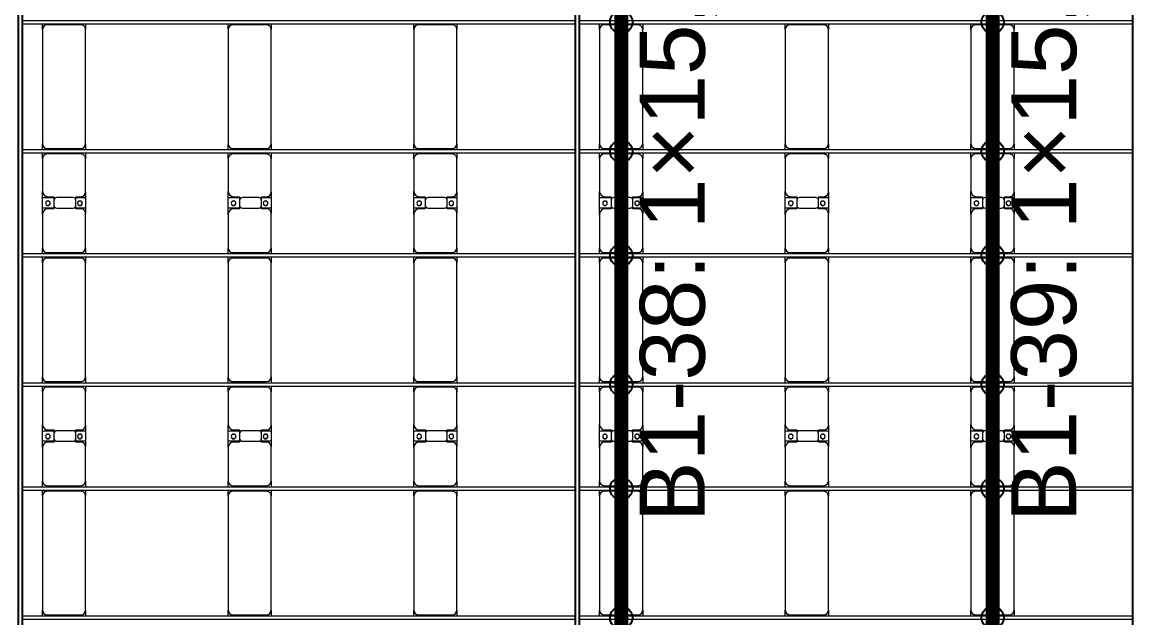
# Model space of a CAD drawing. Header units: millimetres. Extents: x -496478 to -186190, y -204059 to -87354.
# Drawn here: x -451192 to -439231, y -122404 to -115994 of the extents above; entities that cross this region are included whole.
import ezdxf

# ---------------------------------------------------------------- set-up
doc = ezdxf.new("R2010")
doc.units = ezdxf.units.MM
for name, color, linetype, lineweight in [('A-DETL-MBND', 5, 'Continuous', 9), ('A-GENM', 13, 'Continuous', 9), ('S-BEAM', 12, 'Continuous', 9)]:
    doc.layers.add(name, color=color, linetype=linetype, lineweight=lineweight)
doc.layers.add('GC-GHI CHU', color=2, linetype='Continuous')
doc.layers.add('GC-HOP 40x60 GIA CUONG', color=1, linetype='Continuous')
doc.styles.add('GC_VN', font='arial.ttf')

# ---------------------------------------------------------------- blocks, each defined once
blk = doc.blocks.new('Dầm C52 - Dầm C52-24915-BỐ TRÍ KHUNG KẾT CẤU BÈ PIN 01')
at = {"layer": 'S-BEAM', "color": 1}
for p, q in [((61450, 20), (67410, 20)), ((67450, 20), (73410, 20)), ((67410, -20), (61450, -20)), ((73410, -20), (67450, -20))]:
    blk.add_line(p, q, dxfattribs=at)
blk = doc.blocks.new('Dầm C52 - Hộp 40x60-25667-BỐ TRÍ KHUNG KẾT CẤU BÈ PIN 01')
at = {"layer": 'S-BEAM', "color": 3, "lineweight": 25}
blk.add_line((-45236, 20), (45236, 20), dxfattribs=at)
blk = doc.blocks.new('Dai phao do pin - DẢI PHAO ĐỠ PIN-15373-BỐ TRÍ KHUNG KẾT CẤU BÈ PIN 01')
at = {"layer": 'A-DETL-MBND', "color": 8}
for p, q in [((59558, 242), (59620, 242)), ((60850, 242), (59620, 242)), ((60850, 242), (60908, 242)), ((60948, 242), (61010, 242)), ((61370, 242), (61010, 242)), ((61370, 242), (61552, 242)), ((61438, 242), (61620, 242)), ((61438, 118), (61438, 242)), ((61552, 242), (61552, 118)), ((61970, 242), (61620, 242)), ((61970, 242), (62028, 242)), ((62068, 242), (62130, 242)), ((63360, 242), (62130, 242)), ((63360, 242), (63418, 242)), ((63458, 242), (63520, 242)), ((63880, 242), (63520, 242)), ((63880, 242), (64062, 242)), ((63948, 242), (64130, 242)), ((63948, 118), (63948, 242)), ((64062, 242), (64062, 118)), ((64480, 242), (64130, 242)), ((64480, 242), (64538, 242)), ((64578, 242), (64640, 242)), ((65870, 242), (64640, 242)), ((65870, 242), (65928, 242)), ((59570, 192), (59570, -173)), ((60900, -173), (60900, 192)), ((60960, 192), (60960, -173)), ((61430, 118), (61430, 182)), ((61560, 182), (61560, 118)), ((62020, -173), (62020, 192)), ((62080, 192), (62080, -173)), ((63410, -173), (63410, 192)), ((63470, 192), (63470, -173)), ((63940, 118), (63940, 182)), ((64070, 182), (64070, 118)), ((64530, -173), (64530, 192)), ((64590, 192), (64590, -173)), ((65920, -173), (65920, 192)), ((61522, 118), (61430, 118)), ((61438, 88), (61438, -88)), ((61560, 118), (61468, 118)), ((61552, -88), (61552, 88)), ((64032, 118), (63940, 118)), ((63948, 88), (63948, -88)), ((64070, 118), (63978, 118)), ((64062, -88), (64062, 88)), ((61430, -173), (61430, -118)), ((61430, -118), (61522, -118)), ((61438, -223), (61438, -118)), ((61468, -118), (61560, -118)), ((61552, -118), (61552, -223)), ((61560, -118), (61560, -173)), ((63940, -173), (63940, -118)), ((63940, -118), (64032, -118)), ((63948, -223), (63948, -118)), ((63978, -118), (64070, -118)), ((64062, -118), (64062, -223)), ((64070, -118), (64070, -173)), ((59620, -223), (59558, -223)), ((59620, -223), (60850, -223)), ((60908, -223), (60850, -223)), ((61010, -223), (60948, -223)), ((61010, -223), (61380, -223)), ((61552, -223), (61380, -223)), ((61610, -223), (61438, -223)), ((61610, -223), (61970, -223)), ((62028, -223), (61970, -223)), ((62130, -223), (62068, -223)), ((62130, -223), (63360, -223)), ((63418, -223), (63360, -223)), ((63520, -223), (63458, -223)), ((63520, -223), (63890, -223)), ((64062, -223), (63890, -223)), ((64118, -223), (63948, -223)), ((64120, -223), (64480, -223)), ((64538, -223), (64480, -223)), ((64640, -223), (64578, -223)), ((64640, -223), (65870, -223)), ((65928, -223), (65870, -223))]:
    blk.add_line(p, q, dxfattribs=at)
for centre, radius, start, end in [((59620, 192), 50, 90, 180), ((59620, 192), 50, 105, 180), ((60850, 192), 50, 0, 90), ((60850, 192), 50, 15, 90), ((61010, 192), 50, 90, 180), ((61370, 182), 60, 0, 90), ((61620, 182), 60, 90, 180), ((61970, 192), 50, 0, 90), ((62130, 192), 50, 90, 180), ((62130, 192), 50, 105, 180), ((63360, 192), 50, 0, 90), ((63360, 192), 50, 15, 90), ((63520, 192), 50, 90, 180), ((63880, 182), 60, 0, 90), ((64130, 182), 60, 90, 180), ((64480, 192), 50, 0, 90), ((64640, 192), 50, 90, 180), ((64640, 192), 50, 105, 180), ((65870, 192), 50, 0, 90), ((65870, 192), 50, 15, 90), ((61010, 192), 50, 135, 180), ((61370, 182), 60, 0, 45), ((61489, 183), 25, 360, 180), ((61489, 183), 25, 180, 360), ((61491, 183), 25, 0, 180), ((61491, 183), 25, 180, 360), ((61491, 183), 25, 180, 195), ((61620, 182), 60, 135, 180), ((61970, 192), 50, 0, 45), ((63520, 192), 50, 135, 180), ((63880, 182), 60, 0, 45), ((63999, 183), 25, 0, 180), ((63999, 183), 25, 180, 360), ((64001, 183), 25, 0, 180), ((64001, 183), 25, 180, 0), ((64001, 183), 25, 180, 195), ((64130, 182), 60, 135, 180), ((64480, 192), 50, 0, 45), ((61468, 88), 30, 90, 180), ((61522, 88), 30, 0, 90), ((63978, 88), 30, 90, 180), ((64032, 88), 30, 0, 90), ((61468, -88), 30, 180, 270), ((61522, -88), 30, 270, 0), ((63978, -88), 30, 180, 270), ((64032, -88), 30, 270, 0), ((59620, -173), 50, 180, 270), ((59620, -173), 50, 180, 270), ((60850, -173), 50, 270, 0), ((60850, -173), 50, 285, 0), ((61010, -173), 50, 180, 270), ((61010, -173), 50, 180, 225), ((61380, -173), 50, 270, 360), ((61380, -173), 50, 315, 0), ((61489, -162), 25, 360, 180), ((61489, -162), 25, 180, 360), ((61491, -162), 25, 0, 180), ((61491, -162), 25, 120, 180), ((61491, -162), 25, 180, 0), ((61491, -162), 25, 75, 105), ((61489, -162), 25, 75, 90), ((61489, -162), 25, 30, 45), ((61489, -162), 25, 360, 15), ((61610, -173), 50, 180, 270), ((61610, -173), 50, 180, 225), ((61970, -173), 50, 270, 0), ((61970, -173), 50, 315, 0), ((62130, -173), 50, 180, 270), ((62130, -173), 50, 180, 270), ((63360, -173), 50, 270, 360), ((63360, -173), 50, 285, 360), ((63520, -173), 50, 180, 270), ((63520, -173), 50, 180, 225), ((63890, -173), 50, 270, 0), ((63890, -173), 50, 315, 0), ((63999, -162), 25, 0, 180), ((63999, -162), 25, 180, 0), ((64001, -162), 25, 0, 180), ((64001, -162), 25, 120, 180), ((64001, -162), 25, 180, 360), ((64001, -162), 25, 75, 105), ((63999, -162), 25, 75, 90), ((63999, -162), 25, 30, 45), ((63999, -162), 25, 0, 15), ((64120, -173), 50, 180, 270), ((64120, -173), 50, 180, 225), ((64480, -173), 50, 270, 0), ((64480, -173), 50, 315, 0), ((64640, -173), 50, 180, 270), ((64640, -173), 50, 180, 270), ((65870, -173), 50, 270, 0), ((65870, -173), 50, 285, 0)]:
    blk.add_arc(centre, radius, start, end, dxfattribs=at)
blk = doc.blocks.new('Dai phao do pin - DẢI PHAO ĐỠ PIN-V97-BỐ TRÍ KHUNG KẾT CẤU BÈ PIN 01')
at = {"layer": 'A-DETL-MBND', "color": 8}
for p, q in [((59558, 242), (59620, 242)), ((60850, 242), (59620, 242)), ((60850, 242), (60908, 242)), ((60948, 242), (61010, 242)), ((61370, 242), (61010, 242)), ((61370, 242), (61552, 242)), ((61438, 242), (61620, 242)), ((61438, 118), (61438, 242)), ((61552, 242), (61552, 118)), ((61970, 242), (61620, 242)), ((61970, 242), (62028, 242)), ((62068, 242), (62130, 242)), ((63360, 242), (62130, 242)), ((63360, 242), (63418, 242)), ((63458, 242), (63520, 242)), ((63880, 242), (63520, 242)), ((63880, 242), (64062, 242)), ((63948, 242), (64130, 242)), ((63948, 118), (63948, 242)), ((64062, 242), (64062, 118)), ((64480, 242), (64130, 242)), ((64480, 242), (64538, 242)), ((64578, 242), (64640, 242)), ((65870, 242), (64640, 242)), ((65870, 242), (65928, 242)), ((59570, 192), (59570, -173)), ((60900, -173), (60900, 192)), ((60960, 192), (60960, -173)), ((61430, 118), (61430, 182)), ((61560, 182), (61560, 118)), ((62020, -173), (62020, 192)), ((62080, 192), (62080, -173)), ((63410, -173), (63410, 192)), ((63470, 192), (63470, -173)), ((63940, 118), (63940, 182)), ((64070, 182), (64070, 118)), ((64530, -173), (64530, 192)), ((64590, 192), (64590, -173)), ((65920, -173), (65920, 192)), ((61522, 118), (61430, 118)), ((61438, 88), (61438, -88)), ((61560, 118), (61468, 118)), ((61552, -88), (61552, 88)), ((64032, 118), (63940, 118)), ((63948, 88), (63948, -88)), ((64070, 118), (63978, 118)), ((64062, -88), (64062, 88)), ((61430, -173), (61430, -118)), ((61430, -118), (61522, -118)), ((61438, -223), (61438, -118)), ((61468, -118), (61560, -118)), ((61552, -118), (61552, -223)), ((61560, -118), (61560, -173)), ((63940, -173), (63940, -118)), ((63940, -118), (64032, -118)), ((63948, -223), (63948, -118)), ((63978, -118), (64070, -118)), ((64062, -118), (64062, -223)), ((64070, -118), (64070, -173)), ((59620, -223), (59558, -223)), ((59620, -223), (60850, -223)), ((60908, -223), (60850, -223)), ((61010, -223), (60948, -223)), ((61010, -223), (61380, -223)), ((61552, -223), (61380, -223)), ((61610, -223), (61438, -223)), ((61610, -223), (61970, -223)), ((62028, -223), (61970, -223)), ((62130, -223), (62068, -223)), ((62130, -223), (63360, -223)), ((63418, -223), (63360, -223)), ((63520, -223), (63458, -223)), ((63520, -223), (63890, -223)), ((64062, -223), (63890, -223)), ((64118, -223), (63948, -223)), ((64120, -223), (64480, -223)), ((64538, -223), (64480, -223)), ((64640, -223), (64578, -223)), ((64640, -223), (65870, -223)), ((65928, -223), (65870, -223))]:
    blk.add_line(p, q, dxfattribs=at)
for centre, radius, start, end in [((59620, 192), 50, 90, 180), ((59620, 192), 50, 105, 180), ((60850, 192), 50, 0, 90), ((60850, 192), 50, 15, 90), ((61010, 192), 50, 90, 180), ((61370, 182), 60, 0, 90), ((61620, 182), 60, 90, 180), ((61970, 192), 50, 0, 90), ((62130, 192), 50, 90, 180), ((62130, 192), 50, 105, 180), ((63360, 192), 50, 0, 90), ((63360, 192), 50, 15, 90), ((63520, 192), 50, 90, 180), ((63880, 182), 60, 0, 90), ((64130, 182), 60, 90, 180), ((64480, 192), 50, 0, 90), ((64640, 192), 50, 90, 180), ((64640, 192), 50, 105, 180), ((65870, 192), 50, 0, 90), ((65870, 192), 50, 15, 90), ((61010, 192), 50, 135, 180), ((61370, 182), 60, 0, 45), ((61489, 183), 25, 360, 180), ((61489, 183), 25, 180, 360), ((61491, 183), 25, 0, 180), ((61491, 183), 25, 180, 360), ((61491, 183), 25, 180, 195), ((61620, 182), 60, 135, 180), ((61970, 192), 50, 0, 45), ((63520, 192), 50, 135, 180), ((63880, 182), 60, 0, 45), ((63999, 183), 25, 0, 180), ((63999, 183), 25, 180, 360), ((64001, 183), 25, 0, 180), ((64001, 183), 25, 180, 0), ((64001, 183), 25, 180, 195), ((64130, 182), 60, 135, 180), ((64480, 192), 50, 0, 45), ((61468, 88), 30, 90, 180), ((61522, 88), 30, 0, 90), ((63978, 88), 30, 90, 180), ((64032, 88), 30, 0, 90), ((61468, -88), 30, 180, 270), ((61522, -88), 30, 270, 0), ((63978, -88), 30, 180, 270), ((64032, -88), 30, 270, 0), ((59620, -173), 50, 180, 270), ((59620, -173), 50, 180, 270), ((60850, -173), 50, 270, 0), ((60850, -173), 50, 285, 0), ((61010, -173), 50, 180, 270), ((61010, -173), 50, 180, 225), ((61380, -173), 50, 270, 360), ((61380, -173), 50, 315, 0), ((61489, -162), 25, 360, 180), ((61489, -162), 25, 180, 360), ((61491, -162), 25, 0, 180), ((61491, -162), 25, 120, 180), ((61491, -162), 25, 180, 0), ((61491, -162), 25, 75, 105), ((61489, -162), 25, 75, 90), ((61489, -162), 25, 30, 45), ((61489, -162), 25, 360, 15), ((61610, -173), 50, 180, 270), ((61610, -173), 50, 180, 225), ((61970, -173), 50, 270, 0), ((61970, -173), 50, 315, 0), ((62130, -173), 50, 180, 270), ((62130, -173), 50, 180, 270), ((63360, -173), 50, 270, 360), ((63360, -173), 50, 285, 360), ((63520, -173), 50, 180, 270), ((63520, -173), 50, 180, 225), ((63890, -173), 50, 270, 0), ((63890, -173), 50, 315, 0), ((63999, -162), 25, 0, 180), ((63999, -162), 25, 180, 0), ((64001, -162), 25, 0, 180), ((64001, -162), 25, 120, 180), ((64001, -162), 25, 180, 360), ((64001, -162), 25, 75, 105), ((63999, -162), 25, 75, 90), ((63999, -162), 25, 30, 45), ((63999, -162), 25, 0, 15), ((64120, -173), 50, 180, 270), ((64120, -173), 50, 180, 225), ((64480, -173), 50, 270, 0), ((64480, -173), 50, 315, 0), ((64640, -173), 50, 180, 270), ((64640, -173), 50, 180, 270), ((65870, -173), 50, 270, 0), ((65870, -173), 50, 285, 0)]:
    blk.add_arc(centre, radius, start, end, dxfattribs=at)
blk = doc.blocks.new('Dai phao do pin - DẢI PHAO ĐỠ PIN-V98-BỐ TRÍ KHUNG KẾT CẤU BÈ PIN 01')
at = {"layer": 'A-DETL-MBND', "color": 8}
for p, q in [((59558, 242), (59620, 242)), ((60850, 242), (59620, 242)), ((60850, 242), (60908, 242)), ((60948, 242), (61010, 242)), ((61370, 242), (61010, 242)), ((61370, 242), (61552, 242)), ((61438, 242), (61620, 242)), ((61438, 118), (61438, 242)), ((61552, 242), (61552, 118)), ((61970, 242), (61620, 242)), ((61970, 242), (62028, 242)), ((62068, 242), (62130, 242)), ((63360, 242), (62130, 242)), ((63360, 242), (63418, 242)), ((63458, 242), (63520, 242)), ((63880, 242), (63520, 242)), ((63880, 242), (64062, 242)), ((63948, 242), (64130, 242)), ((63948, 118), (63948, 242)), ((64062, 242), (64062, 118)), ((64480, 242), (64130, 242)), ((64480, 242), (64538, 242)), ((64578, 242), (64640, 242)), ((65870, 242), (64640, 242)), ((65870, 242), (65928, 242)), ((59570, 192), (59570, -173)), ((60900, -173), (60900, 192)), ((60960, 192), (60960, -173)), ((61430, 118), (61430, 182)), ((61560, 182), (61560, 118)), ((62020, -173), (62020, 192)), ((62080, 192), (62080, -173)), ((63410, -173), (63410, 192)), ((63470, 192), (63470, -173)), ((63940, 118), (63940, 182)), ((64070, 182), (64070, 118)), ((64530, -173), (64530, 192)), ((64590, 192), (64590, -173)), ((65920, -173), (65920, 192)), ((61522, 118), (61430, 118)), ((61438, 88), (61438, -88)), ((61560, 118), (61468, 118)), ((61552, -88), (61552, 88)), ((64032, 118), (63940, 118)), ((63948, 88), (63948, -88)), ((64070, 118), (63978, 118)), ((64062, -88), (64062, 88)), ((61430, -173), (61430, -118)), ((61430, -118), (61522, -118)), ((61438, -223), (61438, -118)), ((61468, -118), (61560, -118)), ((61552, -118), (61552, -223)), ((61560, -118), (61560, -173)), ((63940, -173), (63940, -118)), ((63940, -118), (64032, -118)), ((63948, -223), (63948, -118)), ((63978, -118), (64070, -118)), ((64062, -118), (64062, -223)), ((64070, -118), (64070, -173)), ((59620, -223), (59558, -223)), ((59620, -223), (60850, -223)), ((60908, -223), (60850, -223)), ((61010, -223), (60948, -223)), ((61010, -223), (61380, -223)), ((61552, -223), (61380, -223)), ((61610, -223), (61438, -223)), ((61610, -223), (61970, -223)), ((62028, -223), (61970, -223)), ((62130, -223), (62068, -223)), ((62130, -223), (63360, -223)), ((63418, -223), (63360, -223)), ((63520, -223), (63458, -223)), ((63520, -223), (63890, -223)), ((64062, -223), (63890, -223)), ((64118, -223), (63948, -223)), ((64120, -223), (64480, -223)), ((64538, -223), (64480, -223)), ((64640, -223), (64578, -223)), ((64640, -223), (65870, -223)), ((65928, -223), (65870, -223))]:
    blk.add_line(p, q, dxfattribs=at)
for centre, radius, start, end in [((59620, 192), 50, 90, 180), ((59620, 192), 50, 105, 180), ((60850, 192), 50, 0, 90), ((60850, 192), 50, 15, 90), ((61010, 192), 50, 90, 180), ((61370, 182), 60, 0, 90), ((61620, 182), 60, 90, 180), ((61970, 192), 50, 0, 90), ((62130, 192), 50, 90, 180), ((62130, 192), 50, 105, 180), ((63360, 192), 50, 0, 90), ((63360, 192), 50, 15, 90), ((63520, 192), 50, 90, 180), ((63880, 182), 60, 0, 90), ((64130, 182), 60, 90, 180), ((64480, 192), 50, 0, 90), ((64640, 192), 50, 90, 180), ((64640, 192), 50, 105, 180), ((65870, 192), 50, 0, 90), ((65870, 192), 50, 15, 90), ((61010, 192), 50, 135, 180), ((61370, 182), 60, 0, 45), ((61489, 183), 25, 360, 180), ((61489, 183), 25, 180, 360), ((61491, 183), 25, 0, 180), ((61491, 183), 25, 180, 360), ((61491, 183), 25, 180, 195), ((61620, 182), 60, 135, 180), ((61970, 192), 50, 0, 45), ((63520, 192), 50, 135, 180), ((63880, 182), 60, 0, 45), ((63999, 183), 25, 0, 180), ((63999, 183), 25, 180, 360), ((64001, 183), 25, 0, 180), ((64001, 183), 25, 180, 0), ((64001, 183), 25, 180, 195), ((64130, 182), 60, 135, 180), ((64480, 192), 50, 0, 45), ((61468, 88), 30, 90, 180), ((61522, 88), 30, 0, 90), ((63978, 88), 30, 90, 180), ((64032, 88), 30, 0, 90), ((61468, -88), 30, 180, 270), ((61522, -88), 30, 270, 0), ((63978, -88), 30, 180, 270), ((64032, -88), 30, 270, 0), ((59620, -173), 50, 180, 270), ((59620, -173), 50, 180, 270), ((60850, -173), 50, 270, 0), ((60850, -173), 50, 285, 0), ((61010, -173), 50, 180, 270), ((61010, -173), 50, 180, 225), ((61380, -173), 50, 270, 360), ((61380, -173), 50, 315, 0), ((61489, -162), 25, 360, 180), ((61489, -162), 25, 180, 360), ((61491, -162), 25, 0, 180), ((61491, -162), 25, 120, 180), ((61491, -162), 25, 180, 0), ((61491, -162), 25, 75, 105), ((61489, -162), 25, 75, 90), ((61489, -162), 25, 30, 45), ((61489, -162), 25, 360, 15), ((61610, -173), 50, 180, 270), ((61610, -173), 50, 180, 225), ((61970, -173), 50, 270, 0), ((61970, -173), 50, 315, 0), ((62130, -173), 50, 180, 270), ((62130, -173), 50, 180, 270), ((63360, -173), 50, 270, 360), ((63360, -173), 50, 285, 360), ((63520, -173), 50, 180, 270), ((63520, -173), 50, 180, 225), ((63890, -173), 50, 270, 0), ((63890, -173), 50, 315, 0), ((63999, -162), 25, 0, 180), ((63999, -162), 25, 180, 0), ((64001, -162), 25, 0, 180), ((64001, -162), 25, 120, 180), ((64001, -162), 25, 180, 360), ((64001, -162), 25, 75, 105), ((63999, -162), 25, 75, 90), ((63999, -162), 25, 30, 45), ((63999, -162), 25, 0, 15), ((64120, -173), 50, 180, 270), ((64120, -173), 50, 180, 225), ((64480, -173), 50, 270, 0), ((64480, -173), 50, 315, 0), ((64640, -173), 50, 180, 270), ((64640, -173), 50, 180, 270), ((65870, -173), 50, 270, 0), ((65870, -173), 50, 285, 0)]:
    blk.add_arc(centre, radius, start, end, dxfattribs=at)
blk = doc.blocks.new('Dai phao do pin - DẢI PHAO ĐỠ PIN-V99-BỐ TRÍ KHUNG KẾT CẤU BÈ PIN 01')
at = {"layer": 'A-DETL-MBND', "color": 8}
for p, q in [((59558, 242), (59620, 242)), ((60850, 242), (59620, 242)), ((60850, 242), (60908, 242)), ((60948, 242), (61010, 242)), ((61370, 242), (61010, 242)), ((61370, 242), (61552, 242)), ((61438, 242), (61620, 242)), ((61438, 118), (61438, 242)), ((61552, 242), (61552, 118)), ((61970, 242), (61620, 242)), ((61970, 242), (62028, 242)), ((62068, 242), (62130, 242)), ((63360, 242), (62130, 242)), ((63360, 242), (63418, 242)), ((63458, 242), (63520, 242)), ((63880, 242), (63520, 242)), ((63880, 242), (64062, 242)), ((63948, 242), (64130, 242)), ((63948, 118), (63948, 242)), ((64062, 242), (64062, 118)), ((64480, 242), (64130, 242)), ((64480, 242), (64538, 242)), ((64578, 242), (64640, 242)), ((65870, 242), (64640, 242)), ((65870, 242), (65928, 242)), ((59570, 192), (59570, -173)), ((60900, -173), (60900, 192)), ((60960, 192), (60960, -173)), ((61430, 118), (61430, 182)), ((61560, 182), (61560, 118)), ((62020, -173), (62020, 192)), ((62080, 192), (62080, -173)), ((63410, -173), (63410, 192)), ((63470, 192), (63470, -173)), ((63940, 118), (63940, 182)), ((64070, 182), (64070, 118)), ((64530, -173), (64530, 192)), ((64590, 192), (64590, -173)), ((65920, -173), (65920, 192)), ((61522, 118), (61430, 118)), ((61438, 88), (61438, -88)), ((61560, 118), (61468, 118)), ((61552, -88), (61552, 88)), ((64032, 118), (63940, 118)), ((63948, 88), (63948, -88)), ((64070, 118), (63978, 118)), ((64062, -88), (64062, 88)), ((61430, -173), (61430, -118)), ((61430, -118), (61522, -118)), ((61438, -223), (61438, -118)), ((61468, -118), (61560, -118)), ((61552, -118), (61552, -223)), ((61560, -118), (61560, -173)), ((63940, -173), (63940, -118)), ((63940, -118), (64032, -118)), ((63948, -223), (63948, -118)), ((63978, -118), (64070, -118)), ((64062, -118), (64062, -223)), ((64070, -118), (64070, -173)), ((59620, -223), (59558, -223)), ((59620, -223), (60850, -223)), ((60908, -223), (60850, -223)), ((61010, -223), (60948, -223)), ((61010, -223), (61380, -223)), ((61552, -223), (61380, -223)), ((61610, -223), (61438, -223)), ((61610, -223), (61970, -223)), ((62028, -223), (61970, -223)), ((62130, -223), (62068, -223)), ((62130, -223), (63360, -223)), ((63418, -223), (63360, -223)), ((63520, -223), (63458, -223)), ((63520, -223), (63890, -223)), ((64062, -223), (63890, -223)), ((64119, -223), (63948, -223)), ((64120, -223), (64480, -223)), ((64538, -223), (64480, -223)), ((64640, -223), (64578, -223)), ((64640, -223), (65870, -223)), ((65928, -223), (65870, -223))]:
    blk.add_line(p, q, dxfattribs=at)
for centre, radius, start, end in [((59620, 192), 50, 90, 180), ((59620, 192), 50, 105, 180), ((60850, 192), 50, 0, 90), ((60850, 192), 50, 15, 90), ((61010, 192), 50, 90, 180), ((61370, 182), 60, 0, 90), ((61620, 182), 60, 90, 180), ((61970, 192), 50, 0, 90), ((62130, 192), 50, 90, 180), ((62130, 192), 50, 105, 180), ((63360, 192), 50, 0, 90), ((63360, 192), 50, 15, 90), ((63520, 192), 50, 90, 180), ((63880, 182), 60, 0, 90), ((64130, 182), 60, 90, 180), ((64480, 192), 50, 0, 90), ((64640, 192), 50, 90, 180), ((64640, 192), 50, 105, 180), ((65870, 192), 50, 0, 90), ((65870, 192), 50, 15, 90), ((61010, 192), 50, 135, 180), ((61370, 182), 60, 0, 45), ((61489, 183), 25, 360, 180), ((61489, 183), 25, 180, 360), ((61491, 183), 25, 0, 180), ((61491, 183), 25, 180, 360), ((61491, 183), 25, 180, 195), ((61620, 182), 60, 135, 180), ((61970, 192), 50, 0, 45), ((63520, 192), 50, 135, 180), ((63880, 182), 60, 0, 45), ((63999, 183), 25, 0, 180), ((63999, 183), 25, 180, 360), ((64001, 183), 25, 0, 180), ((64001, 183), 25, 180, 0), ((64001, 183), 25, 180, 195), ((64130, 182), 60, 135, 180), ((64480, 192), 50, 0, 45), ((61468, 88), 30, 90, 180), ((61522, 88), 30, 0, 90), ((63978, 88), 30, 90, 180), ((64032, 88), 30, 0, 90), ((61468, -88), 30, 180, 270), ((61522, -88), 30, 270, 0), ((63978, -88), 30, 180, 270), ((64032, -88), 30, 270, 0), ((59620, -173), 50, 180, 270), ((59620, -173), 50, 180, 270), ((60850, -173), 50, 270, 0), ((60850, -173), 50, 285, 0), ((61010, -173), 50, 180, 270), ((61010, -173), 50, 180, 225), ((61380, -173), 50, 270, 360), ((61380, -173), 50, 315, 0), ((61489, -162), 25, 360, 180), ((61489, -162), 25, 180, 360), ((61491, -162), 25, 0, 180), ((61491, -162), 25, 120, 180), ((61491, -162), 25, 180, 0), ((61491, -162), 25, 75, 105), ((61489, -162), 25, 75, 90), ((61489, -162), 25, 30, 45), ((61489, -162), 25, 360, 15), ((61610, -173), 50, 180, 270), ((61610, -173), 50, 180, 225), ((61970, -173), 50, 270, 0), ((61970, -173), 50, 315, 0), ((62130, -173), 50, 180, 270), ((62130, -173), 50, 180, 270), ((63360, -173), 50, 270, 360), ((63360, -173), 50, 285, 360), ((63520, -173), 50, 180, 270), ((63520, -173), 50, 180, 225), ((63890, -173), 50, 270, 0), ((63890, -173), 50, 315, 0), ((63999, -162), 25, 0, 180), ((63999, -162), 25, 180, 0), ((64001, -162), 25, 0, 180), ((64001, -162), 25, 120, 180), ((64001, -162), 25, 180, 360), ((64001, -162), 25, 75, 105), ((63999, -162), 25, 75, 90), ((63999, -162), 25, 30, 45), ((63999, -162), 25, 0, 15), ((64120, -173), 50, 180, 270), ((64120, -173), 50, 180, 225), ((64480, -173), 50, 270, 0), ((64480, -173), 50, 315, 0), ((64640, -173), 50, 180, 270), ((64640, -173), 50, 180, 270), ((65870, -173), 50, 270, 0), ((65870, -173), 50, 285, 0)]:
    blk.add_arc(centre, radius, start, end, dxfattribs=at)
blk = doc.blocks.new('Dai phao do pin - DẢI PHAO ĐỠ PIN-V100-BỐ TRÍ KHUNG KẾT CẤU BÈ PIN 01')
at = {"layer": 'A-DETL-MBND', "color": 8}
for p, q in [((59558, 242), (59620, 242)), ((60850, 242), (59620, 242)), ((60850, 242), (60908, 242)), ((60948, 242), (61010, 242)), ((61370, 242), (61010, 242)), ((61370, 242), (61552, 242)), ((61438, 242), (61620, 242)), ((61438, 118), (61438, 242)), ((61552, 242), (61552, 118)), ((61970, 242), (61620, 242)), ((61970, 242), (62028, 242)), ((62068, 242), (62130, 242)), ((63360, 242), (62130, 242)), ((63360, 242), (63418, 242)), ((63458, 242), (63520, 242)), ((63880, 242), (63520, 242)), ((63880, 242), (64062, 242)), ((63948, 242), (64130, 242)), ((63948, 118), (63948, 242)), ((64062, 242), (64062, 118)), ((64480, 242), (64130, 242)), ((64480, 242), (64538, 242)), ((64578, 242), (64640, 242)), ((65870, 242), (64640, 242)), ((65870, 242), (65928, 242)), ((59570, 192), (59570, -173)), ((60900, -173), (60900, 192)), ((60960, 192), (60960, -173)), ((61430, 118), (61430, 182)), ((61560, 182), (61560, 118)), ((62020, -173), (62020, 192)), ((62080, 192), (62080, -173)), ((63410, -173), (63410, 192)), ((63470, 192), (63470, -173)), ((63940, 118), (63940, 182)), ((64070, 182), (64070, 118)), ((64530, -173), (64530, 192)), ((64590, 192), (64590, -173)), ((65920, -173), (65920, 192)), ((61522, 118), (61430, 118)), ((61438, 88), (61438, -88)), ((61560, 118), (61468, 118)), ((61552, -88), (61552, 88)), ((64032, 118), (63940, 118)), ((63948, 88), (63948, -88)), ((64070, 118), (63978, 118)), ((64062, -88), (64062, 88)), ((61430, -173), (61430, -118)), ((61430, -118), (61522, -118)), ((61438, -223), (61438, -118)), ((61468, -118), (61560, -118)), ((61552, -118), (61552, -223)), ((61560, -118), (61560, -173)), ((63940, -173), (63940, -118)), ((63940, -118), (64032, -118)), ((63948, -223), (63948, -118)), ((63978, -118), (64070, -118)), ((64062, -118), (64062, -223)), ((64070, -118), (64070, -173)), ((59620, -223), (59558, -223)), ((59620, -223), (60850, -223)), ((60908, -223), (60850, -223)), ((61010, -223), (60948, -223)), ((61010, -223), (61380, -223)), ((61552, -223), (61380, -223)), ((61610, -223), (61438, -223)), ((61610, -223), (61970, -223)), ((62028, -223), (61970, -223)), ((62130, -223), (62068, -223)), ((62130, -223), (63360, -223)), ((63418, -223), (63360, -223)), ((63520, -223), (63458, -223)), ((63520, -223), (63890, -223)), ((64062, -223), (63890, -223)), ((64119, -223), (63948, -223)), ((64120, -223), (64480, -223)), ((64538, -223), (64480, -223)), ((64640, -223), (64578, -223)), ((64640, -223), (65870, -223)), ((65928, -223), (65870, -223))]:
    blk.add_line(p, q, dxfattribs=at)
for centre, radius, start, end in [((59620, 192), 50, 90, 180), ((59620, 192), 50, 105, 180), ((60850, 192), 50, 0, 90), ((60850, 192), 50, 15, 90), ((61010, 192), 50, 90, 180), ((61370, 182), 60, 0, 90), ((61620, 182), 60, 90, 180), ((61970, 192), 50, 0, 90), ((62130, 192), 50, 90, 180), ((62130, 192), 50, 105, 180), ((63360, 192), 50, 0, 90), ((63360, 192), 50, 15, 90), ((63520, 192), 50, 90, 180), ((63880, 182), 60, 0, 90), ((64130, 182), 60, 90, 180), ((64480, 192), 50, 0, 90), ((64640, 192), 50, 90, 180), ((64640, 192), 50, 105, 180), ((65870, 192), 50, 0, 90), ((65870, 192), 50, 15, 90), ((61010, 192), 50, 135, 180), ((61370, 182), 60, 0, 45), ((61489, 183), 25, 360, 180), ((61489, 183), 25, 180, 360), ((61491, 183), 25, 0, 180), ((61491, 183), 25, 180, 360), ((61491, 183), 25, 180, 195), ((61620, 182), 60, 135, 180), ((61970, 192), 50, 0, 45), ((63520, 192), 50, 135, 180), ((63880, 182), 60, 0, 45), ((63999, 183), 25, 0, 180), ((63999, 183), 25, 180, 360), ((64001, 183), 25, 0, 180), ((64001, 183), 25, 180, 0), ((64001, 183), 25, 180, 195), ((64130, 182), 60, 135, 180), ((64480, 192), 50, 0, 45), ((61468, 88), 30, 90, 180), ((61522, 88), 30, 0, 90), ((63978, 88), 30, 90, 180), ((64032, 88), 30, 0, 90), ((61468, -88), 30, 180, 270), ((61522, -88), 30, 270, 0), ((63978, -88), 30, 180, 270), ((64032, -88), 30, 270, 0), ((59620, -173), 50, 180, 270), ((59620, -173), 50, 180, 270), ((60850, -173), 50, 270, 0), ((60850, -173), 50, 285, 0), ((61010, -173), 50, 180, 270), ((61010, -173), 50, 180, 225), ((61380, -173), 50, 270, 360), ((61380, -173), 50, 315, 0), ((61489, -162), 25, 360, 180), ((61489, -162), 25, 180, 360), ((61491, -162), 25, 0, 180), ((61491, -162), 25, 120, 180), ((61491, -162), 25, 180, 0), ((61491, -162), 25, 75, 105), ((61489, -162), 25, 75, 90), ((61489, -162), 25, 30, 45), ((61489, -162), 25, 360, 15), ((61610, -173), 50, 180, 270), ((61610, -173), 50, 180, 225), ((61970, -173), 50, 270, 0), ((61970, -173), 50, 315, 0), ((62130, -173), 50, 180, 270), ((62130, -173), 50, 180, 270), ((63360, -173), 50, 270, 360), ((63360, -173), 50, 285, 360), ((63520, -173), 50, 180, 270), ((63520, -173), 50, 180, 225), ((63890, -173), 50, 270, 0), ((63890, -173), 50, 315, 0), ((63999, -162), 25, 0, 180), ((63999, -162), 25, 180, 0), ((64001, -162), 25, 0, 180), ((64001, -162), 25, 120, 180), ((64001, -162), 25, 180, 360), ((64001, -162), 25, 75, 105), ((63999, -162), 25, 75, 90), ((63999, -162), 25, 30, 45), ((63999, -162), 25, 0, 15), ((64120, -173), 50, 180, 270), ((64120, -173), 50, 180, 225), ((64480, -173), 50, 270, 0), ((64480, -173), 50, 315, 0), ((64640, -173), 50, 180, 270), ((64640, -173), 50, 180, 270), ((65870, -173), 50, 270, 0), ((65870, -173), 50, 285, 0)]:
    blk.add_arc(centre, radius, start, end, dxfattribs=at)
blk = doc.blocks.new('Dai phao do pin - DẢI PHAO ĐỠ PIN-V101-BỐ TRÍ KHUNG KẾT CẤU BÈ PIN 01')
at = {"layer": 'A-DETL-MBND', "color": 8}
for p, q in [((59558, 242), (59620, 242)), ((60850, 242), (59620, 242)), ((60850, 242), (60908, 242)), ((60948, 242), (61010, 242)), ((61370, 242), (61010, 242)), ((61370, 242), (61552, 242)), ((61438, 242), (61620, 242)), ((61438, 118), (61438, 242)), ((61552, 242), (61552, 118)), ((61970, 242), (61620, 242)), ((61970, 242), (62028, 242)), ((62068, 242), (62130, 242)), ((63360, 242), (62130, 242)), ((63360, 242), (63418, 242)), ((63458, 242), (63520, 242)), ((63880, 242), (63520, 242)), ((63880, 242), (64062, 242)), ((63948, 242), (64130, 242)), ((63948, 118), (63948, 242)), ((64062, 242), (64062, 118)), ((64480, 242), (64130, 242)), ((64480, 242), (64538, 242)), ((64578, 242), (64640, 242)), ((65870, 242), (64640, 242)), ((65870, 242), (65928, 242)), ((59570, 192), (59570, -173)), ((60900, -173), (60900, 192)), ((60960, 192), (60960, -173)), ((61430, 118), (61430, 182)), ((61560, 182), (61560, 118)), ((62020, -173), (62020, 192)), ((62080, 192), (62080, -173)), ((63410, -173), (63410, 192)), ((63470, 192), (63470, -173)), ((63940, 118), (63940, 182)), ((64070, 182), (64070, 118)), ((64530, -173), (64530, 192)), ((64590, 192), (64590, -173)), ((65920, -173), (65920, 192)), ((61522, 118), (61430, 118)), ((61438, 88), (61438, -88)), ((61560, 118), (61468, 118)), ((61552, -88), (61552, 88)), ((64032, 118), (63940, 118)), ((63948, 88), (63948, -88)), ((64070, 118), (63978, 118)), ((64062, -88), (64062, 88)), ((61430, -173), (61430, -118)), ((61430, -118), (61522, -118)), ((61438, -223), (61438, -118)), ((61468, -118), (61560, -118)), ((61552, -118), (61552, -223)), ((61560, -118), (61560, -173)), ((63940, -173), (63940, -118)), ((63940, -118), (64032, -118)), ((63948, -223), (63948, -118)), ((63978, -118), (64070, -118)), ((64062, -118), (64062, -223)), ((64070, -118), (64070, -173)), ((59620, -223), (59558, -223)), ((59620, -223), (60850, -223)), ((60908, -223), (60850, -223)), ((61010, -223), (60948, -223)), ((61010, -223), (61380, -223)), ((61552, -223), (61380, -223)), ((61610, -223), (61438, -223)), ((61610, -223), (61970, -223)), ((62028, -223), (61970, -223)), ((62130, -223), (62068, -223)), ((62130, -223), (63360, -223)), ((63418, -223), (63360, -223)), ((63520, -223), (63458, -223)), ((63520, -223), (63890, -223)), ((64062, -223), (63890, -223)), ((64119, -223), (63948, -223)), ((64120, -223), (64480, -223)), ((64538, -223), (64480, -223)), ((64640, -223), (64578, -223)), ((64640, -223), (65870, -223)), ((65928, -223), (65870, -223))]:
    blk.add_line(p, q, dxfattribs=at)
for centre, radius, start, end in [((59620, 192), 50, 90, 180), ((59620, 192), 50, 105, 180), ((60850, 192), 50, 0, 90), ((60850, 192), 50, 15, 90), ((61010, 192), 50, 90, 180), ((61370, 182), 60, 0, 90), ((61620, 182), 60, 90, 180), ((61970, 192), 50, 0, 90), ((62130, 192), 50, 90, 180), ((62130, 192), 50, 105, 180), ((63360, 192), 50, 0, 90), ((63360, 192), 50, 15, 90), ((63520, 192), 50, 90, 180), ((63880, 182), 60, 0, 90), ((64130, 182), 60, 90, 180), ((64480, 192), 50, 0, 90), ((64640, 192), 50, 90, 180), ((64640, 192), 50, 105, 180), ((65870, 192), 50, 0, 90), ((65870, 192), 50, 15, 90), ((61010, 192), 50, 135, 180), ((61370, 182), 60, 0, 45), ((61489, 183), 25, 360, 180), ((61489, 183), 25, 180, 360), ((61491, 183), 25, 0, 180), ((61491, 183), 25, 180, 360), ((61491, 183), 25, 180, 195), ((61620, 182), 60, 135, 180), ((61970, 192), 50, 0, 45), ((63520, 192), 50, 135, 180), ((63880, 182), 60, 0, 45), ((63999, 183), 25, 0, 180), ((63999, 183), 25, 180, 360), ((64001, 183), 25, 0, 180), ((64001, 183), 25, 180, 0), ((64001, 183), 25, 180, 195), ((64130, 182), 60, 135, 180), ((64480, 192), 50, 0, 45), ((61468, 88), 30, 90, 180), ((61522, 88), 30, 0, 90), ((63978, 88), 30, 90, 180), ((64032, 88), 30, 0, 90), ((61468, -88), 30, 180, 270), ((61522, -88), 30, 270, 0), ((63978, -88), 30, 180, 270), ((64032, -88), 30, 270, 0), ((59620, -173), 50, 180, 270), ((59620, -173), 50, 180, 270), ((60850, -173), 50, 270, 0), ((60850, -173), 50, 285, 0), ((61010, -173), 50, 180, 270), ((61010, -173), 50, 180, 225), ((61380, -173), 50, 270, 360), ((61380, -173), 50, 315, 0), ((61489, -162), 25, 360, 180), ((61489, -162), 25, 180, 360), ((61491, -162), 25, 0, 180), ((61491, -162), 25, 120, 180), ((61491, -162), 25, 180, 0), ((61491, -162), 25, 75, 105), ((61489, -162), 25, 75, 90), ((61489, -162), 25, 30, 45), ((61489, -162), 25, 360, 15), ((61610, -173), 50, 180, 270), ((61610, -173), 50, 180, 225), ((61970, -173), 50, 270, 0), ((61970, -173), 50, 315, 0), ((62130, -173), 50, 180, 270), ((62130, -173), 50, 180, 270), ((63360, -173), 50, 270, 360), ((63360, -173), 50, 285, 360), ((63520, -173), 50, 180, 270), ((63520, -173), 50, 180, 225), ((63890, -173), 50, 270, 0), ((63890, -173), 50, 315, 0), ((63999, -162), 25, 0, 180), ((63999, -162), 25, 180, 0), ((64001, -162), 25, 0, 180), ((64001, -162), 25, 120, 180), ((64001, -162), 25, 180, 360), ((64001, -162), 25, 75, 105), ((63999, -162), 25, 75, 90), ((63999, -162), 25, 30, 45), ((63999, -162), 25, 0, 15), ((64120, -173), 50, 180, 270), ((64120, -173), 50, 180, 225), ((64480, -173), 50, 270, 0), ((64480, -173), 50, 315, 0), ((64640, -173), 50, 180, 270), ((64640, -173), 50, 180, 270), ((65870, -173), 50, 270, 0), ((65870, -173), 50, 285, 0)]:
    blk.add_arc(centre, radius, start, end, dxfattribs=at)
blk = doc.blocks.new('Dầm C52 - Hộp 40x60-25668-BỐ TRÍ KHUNG KẾT CẤU BÈ PIN 01')
at = {"layer": 'S-BEAM', "color": 3, "lineweight": 25}
for p, q in [((-37704.457606, 20), (37704.457606, 20)), ((37704.457606, -20), (-37704.457606, -20))]:
    blk.add_line(p, q, dxfattribs=at)
blk = doc.blocks.new('HOBANMONG_BEPIN 1_rvt-1-BỐ TRÍ KHUNG KẾT CẤU BÈ PIN 01')
at = {"layer": 'A-GENM', "lineweight": 9, "rotation": 90.00075860989342}
for name, p in [('Dai phao do pin - DẢI PHAO ĐỠ PIN-V101-BỐ TRÍ KHUNG KẾT CẤU BÈ PIN 01', (-450732, -181942)), ('Dai phao do pin - DẢI PHAO ĐỠ PIN-V100-BỐ TRÍ KHUNG KẾT CẤU BÈ PIN 01', (-448732, -181942)), ('Dai phao do pin - DẢI PHAO ĐỠ PIN-V99-BỐ TRÍ KHUNG KẾT CẤU BÈ PIN 01', (-446732, -181942)), ('Dai phao do pin - DẢI PHAO ĐỠ PIN-V98-BỐ TRÍ KHUNG KẾT CẤU BÈ PIN 01', (-444732, -181942)), ('Dai phao do pin - DẢI PHAO ĐỠ PIN-V97-BỐ TRÍ KHUNG KẾT CẤU BÈ PIN 01', (-442732, -181942)), ('Dai phao do pin - DẢI PHAO ĐỠ PIN-15373-BỐ TRÍ KHUNG KẾT CẤU BÈ PIN 01', (-440732, -181942))]:
    blk.add_blockref(name, p, dxfattribs=at)
at = {"layer": 'S-BEAM', "lineweight": 9}
for name, p, rotation in [('Dầm C52 - Hộp 40x60-25667-BỐ TRÍ KHUNG KẾT CẤU BÈ PIN 01', (-439212, -140520), 90.00075860989166), ('Dầm C52 - Hộp 40x60-25668-BỐ TRÍ KHUNG KẾT CẤU BÈ PIN 01', (-451212, -148051), 90.00075860989166), ('Dầm C52 - Hộp 40x60-25668-BỐ TRÍ KHUNG KẾT CẤU BÈ PIN 01', (-445212, -148051), 90.00075860989166), ('Dầm C52 - Dầm C52-24915-BỐ TRÍ KHUNG KẾT CẤU BÈ PIN 01', (-377782, -115993), 180.0007586094741), ('Dầm C52 - Dầm C52-24915-BỐ TRÍ KHUNG KẾT CẤU BÈ PIN 01', (-377782, -117383), 180.0007586094741), ('Dầm C52 - Dầm C52-24915-BỐ TRÍ KHUNG KẾT CẤU BÈ PIN 01', (-377782, -118503), 180.0007586094741), ('Dầm C52 - Dầm C52-24915-BỐ TRÍ KHUNG KẾT CẤU BÈ PIN 01', (-377782, -119893), 180.0007586094741), ('Dầm C52 - Dầm C52-24915-BỐ TRÍ KHUNG KẾT CẤU BÈ PIN 01', (-377782, -121013), 180.0007586094741), ('Dầm C52 - Dầm C52-24915-BỐ TRÍ KHUNG KẾT CẤU BÈ PIN 01', (-377782, -122403), 180.0007586094741)]:
    blk.add_blockref(name, p, dxfattribs=dict(at, rotation=rotation))

msp = doc.modelspace()

# ---------------------------------------------------------------- linework, layer by layer
at = {"layer": 'GC-HOP 40x60 GIA CUONG', "const_width": 150}
for points in [[(-444741, -125873), (-444741, -110873)], [(-440741, -125873), (-440741, -110873)]]:
    msp.add_lwpolyline(points, dxfattribs=at)
at = {"layer": 'GC-HOP 40x60 GIA CUONG'}
for centre in [(-444741, -115993), (-440741, -115993), (-444741, -117383), (-440741, -117383), (-444741, -118503), (-440741, -118503), (-444741, -119893), (-440741, -119893), (-444741, -121013), (-440741, -121013), (-444741, -122403), (-440741, -122403)]:
    msp.add_circle(centre, 120, dxfattribs=at)

# ---------------------------------------------------------------- block references
at = {"lineweight": 5}
msp.add_blockref('HOBANMONG_BEPIN 1_rvt-1-BỐ TRÍ KHUNG KẾT CẤU BÈ PIN 01', (0, 0), dxfattribs=at)

# ---------------------------------------------------------------- texts
at = {"layer": 'GC-GHI CHU', "style": 'GC_VN'}
for s, p in [('B1-38: 1×15,0 m', (-443841, -121373)), ('B1-39: 1×15,0 m', (-439841, -121373))]:
    msp.add_text(s, height=700, rotation=90, dxfattribs=at).set_placement(p)

doc.saveas('drawing.dxf')
